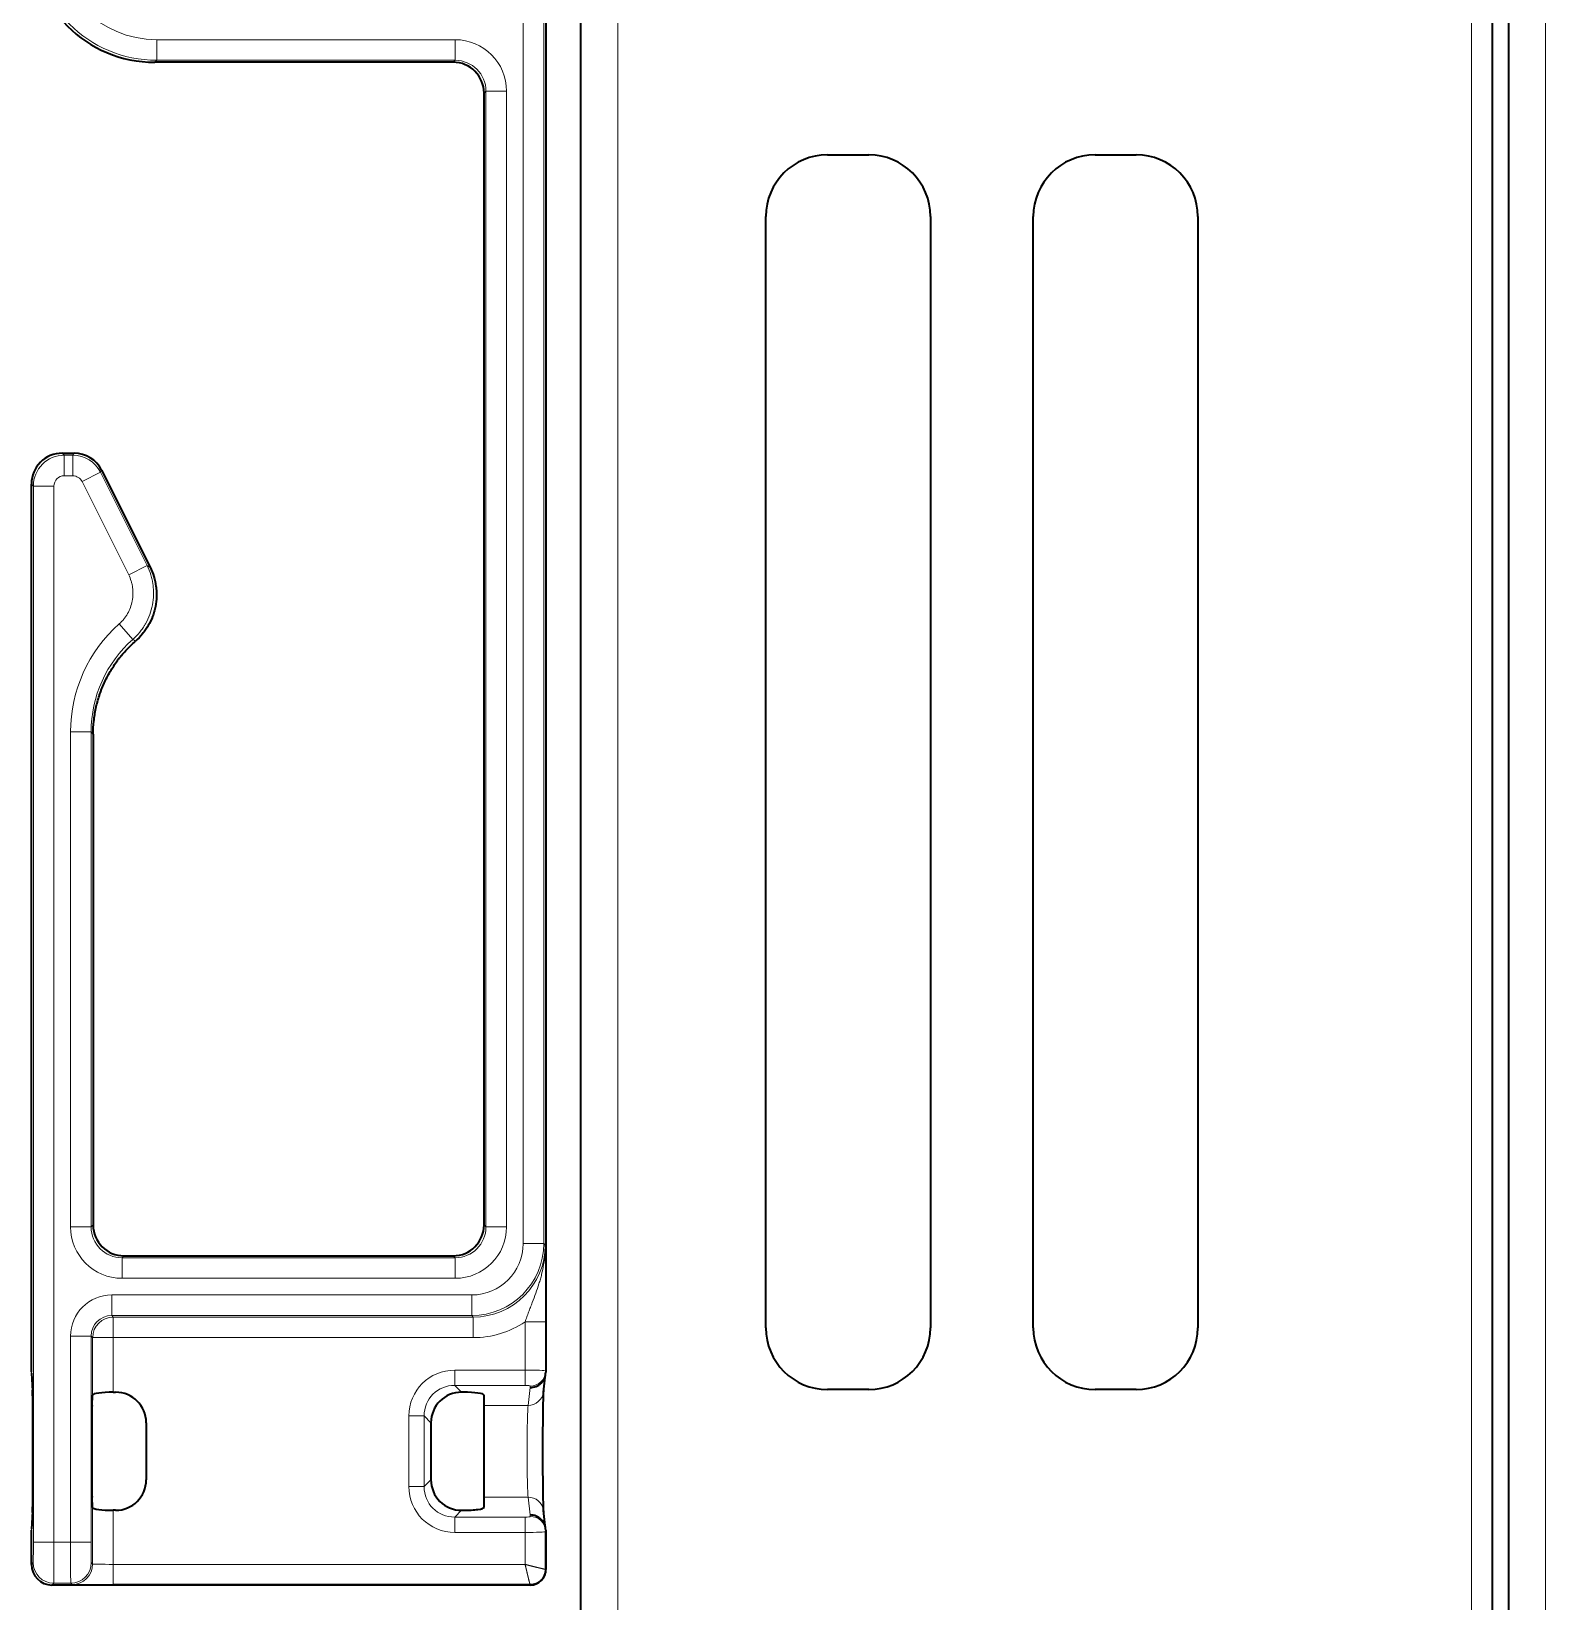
# Model space of a CAD drawing. Header units: millimetres. Extents: x -1803 to 2559, y -1143 to 2136.
# Drawn here: x 1850.3 to 1923.9, y 801.7 to 878 of the extents above; entities that cross this region are included whole.
import ezdxf

# ---------------------------------------------------------------- set-up
doc = ezdxf.new("R2010")
doc.units = ezdxf.units.MM

msp = doc.modelspace()

# ---------------------------------------------------------------- linework, layer by layer
at = {"linetype": 'Continuous', "lineweight": 35}
for p, q in [((1876.953, 149.003), (1876.953, 953.374)), ((1875.253, 940.426), (1875.253, 812.841)), ((1922.053, 939.789), (1922.053, 46.303)), ((1921.253, 933.003), (1921.253, 148.803)), ((1870.753, 876.503), (1856.253, 876.503)), ((1872.253, 820.003), (1872.253, 875.003)), ((1888.953, 872.003), (1890.953, 872.003)), ((1901.953, 872.003), (1903.953, 872.003)), ((1885.953, 815.003), (1885.953, 869.003)), ((1893.953, 869.003), (1893.953, 815.003)), ((1898.953, 815.003), (1898.953, 869.003)), ((1906.953, 869.003), (1906.953, 815.003)), ((1851.753, 857.503), (1852.326, 857.503)), ((1853.668, 856.674), (1856.02, 851.97)), ((1850.253, 812.84), (1850.253, 856.003)), ((1853.253, 843.846), (1853.253, 820.003)), ((1854.753, 818.503), (1870.753, 818.503)), ((1850.255, 812.795), (1850.308, 811.927)), ((1875.14, 811.881), (1875.247, 812.75)), ((1850.307, 811.974), (1850.308, 811.927)), ((1890.953, 812.003), (1888.953, 812.003)), ((1903.953, 812.003), (1901.953, 812.003)), ((1853.2, 811.231), (1853.231, 811.733)), ((1854.231, 811.872), (1854.346, 811.872)), ((1871.253, 811.872), (1871.16, 811.872)), ((1872.253, 811.231), (1872.253, 811.732)), ((1872.253, 806.775), (1872.253, 811.231)), ((1855.831, 810.387), (1855.831, 807.619)), ((1869.675, 810.387), (1869.675, 807.619)), ((1853.231, 806.273), (1853.2, 806.775)), ((1872.253, 806.274), (1872.253, 806.775)), ((1850.308, 806.079), (1850.255, 805.211)), ((1850.308, 806.079), (1850.307, 806.032)), ((1854.346, 806.134), (1854.231, 806.134)), ((1871.16, 806.134), (1871.253, 806.134)), ((1875.247, 805.256), (1875.14, 806.125)), ((1850.253, 803.503), (1850.253, 805.164)), ((1875.249, 805.095), (1875.249, 803.257)), ((1875.253, 805.165), (1875.253, 803.253)), ((1874.503, 802.503), (1851.253, 802.503)), ((1874.499, 802.507), (1854.231, 802.507))]:
    msp.add_line(p, q, dxfattribs=at)
at = {"linetype": 'Continuous', "lineweight": 13}
for p, q in [((1878.753, 146.803), (1878.753, 940.129)), ((1923.853, 939.789), (1923.853, 46.303)), ((1874.157, 819.099), (1874.157, 936.907)), ((1875.157, 936.907), (1875.157, 819.099)), ((1920.253, 544.721), (1920.253, 921.173)), ((1856.349, 877.599), (1870.849, 877.599)), ((1856.349, 877.599), (1856.349, 876.599)), ((1870.849, 877.599), (1870.849, 876.599)), ((1856.349, 876.599), (1856.253, 876.503)), ((1870.849, 876.599), (1856.349, 876.599)), ((1870.753, 876.503), (1870.849, 876.599)), ((1872.349, 875.099), (1872.253, 875.003)), ((1872.349, 819.907), (1872.349, 875.099)), ((1873.349, 875.099), (1872.349, 875.099)), ((1873.349, 875.099), (1873.349, 819.907)), ((1851.753, 857.503), (1851.849, 857.407)), ((1851.849, 857.407), (1852.267, 857.407)), ((1851.849, 856.407), (1851.849, 857.407)), ((1852.267, 857.407), (1852.326, 857.503)), ((1852.267, 856.407), (1852.267, 857.407)), ((1852.267, 856.407), (1851.849, 856.407)), ((1852.714, 856.131), (1853.608, 856.578)), ((1853.668, 856.674), (1853.608, 856.578)), ((1853.608, 856.578), (1855.875, 852.044)), ((1850.349, 855.907), (1850.253, 856.003)), ((1850.349, 804.59), (1850.349, 855.907)), ((1851.349, 855.907), (1850.349, 855.907)), ((1851.349, 855.907), (1851.349, 804.59)), ((1854.981, 851.597), (1852.714, 856.131)), ((1854.981, 851.597), (1855.875, 852.044)), ((1854.517, 849.205), (1855.18, 848.456)), ((1852.157, 819.907), (1852.157, 843.964)), ((1853.157, 843.964), (1853.157, 819.907)), ((1852.157, 819.907), (1853.157, 819.907)), ((1853.157, 819.907), (1853.253, 820.003)), ((1872.253, 820.003), (1872.349, 819.907)), ((1873.349, 819.907), (1872.349, 819.907)), ((1875.157, 819.099), (1874.157, 819.099)), ((1875.157, 819.099), (1875.231, 819.025)), ((1854.753, 818.503), (1854.657, 818.407)), ((1854.657, 818.407), (1870.849, 818.407)), ((1854.657, 817.407), (1854.657, 818.407)), ((1870.849, 818.407), (1870.753, 818.503)), ((1870.849, 817.407), (1870.849, 818.407)), ((1870.849, 817.407), (1854.657, 817.407)), ((1854.157, 816.599), (1871.657, 816.599)), ((1854.157, 815.599), (1854.157, 816.599)), ((1871.657, 815.599), (1871.657, 816.599)), ((1854.157, 815.599), (1854.231, 815.525)), ((1871.657, 815.599), (1854.157, 815.599)), ((1854.231, 815.525), (1871.731, 815.525)), ((1854.231, 814.525), (1854.231, 815.525)), ((1871.731, 815.525), (1871.657, 815.599)), ((1871.731, 814.525), (1871.731, 815.525)), ((1874.249, 815.295), (1875.249, 815.295)), ((1874.249, 812.946), (1874.249, 815.295)), ((1875.249, 815.295), (1875.249, 812.911)), ((1852.157, 804.59), (1852.157, 814.599)), ((1853.157, 814.599), (1852.157, 814.599)), ((1853.231, 814.525), (1853.157, 814.599)), ((1853.157, 814.599), (1853.157, 804.59)), ((1853.231, 811.733), (1853.231, 814.525)), ((1854.231, 814.525), (1853.231, 814.525)), ((1871.731, 814.525), (1854.231, 814.525)), ((1854.231, 814.525), (1854.231, 811.872)), ((1850.253, 812.841), (1850.307, 811.974)), ((1870.829, 812.203), (1870.829, 812.946)), ((1870.829, 812.946), (1874.249, 812.946)), ((1874.249, 812.203), (1874.249, 812.946)), ((1875.249, 812.911), (1875.253, 812.84)), ((1870.829, 812.203), (1871.16, 811.872)), ((1874.249, 812.203), (1870.829, 812.203)), ((1874.395, 811.231), (1874.503, 812.098)), ((1874.503, 812.098), (1874.499, 812.168)), ((1874.395, 811.231), (1872.253, 811.231)), ((1869.344, 810.718), (1868.601, 810.718)), ((1868.601, 807.288), (1868.601, 810.718)), ((1869.675, 810.387), (1869.344, 810.718)), ((1869.344, 810.718), (1869.344, 807.288)), ((1869.344, 807.288), (1869.675, 807.619)), ((1869.344, 807.288), (1868.601, 807.288)), ((1872.253, 806.775), (1874.395, 806.775)), ((1874.503, 805.908), (1874.395, 806.775)), ((1850.307, 806.032), (1850.253, 805.164)), ((1853.231, 803.525), (1853.231, 806.273)), ((1854.231, 806.134), (1854.231, 803.507)), ((1871.16, 806.134), (1870.829, 805.803)), ((1870.829, 805.803), (1874.249, 805.803)), ((1870.829, 805.803), (1870.829, 805.06)), ((1874.249, 805.803), (1874.249, 805.06)), ((1874.499, 805.838), (1874.503, 805.908)), ((1874.249, 805.06), (1870.829, 805.06)), ((1874.249, 803.507), (1874.249, 805.06)), ((1875.253, 805.166), (1875.249, 805.095)), ((1851.349, 804.59), (1850.349, 804.59)), ((1851.349, 804.59), (1852.157, 804.59)), ((1853.157, 804.59), (1852.157, 804.59)), ((1850.253, 803.503), (1850.341, 803.59)), ((1853.166, 803.59), (1853.231, 803.525)), ((1854.231, 803.507), (1854.231, 802.507)), ((1854.231, 803.507), (1874.249, 803.507)), ((1875.249, 803.257), (1875.253, 803.253)), ((1851.34, 802.59), (1851.253, 802.503)), ((1852.166, 802.59), (1851.34, 802.59)), ((1852.231, 802.525), (1852.166, 802.59)), ((1874.503, 802.503), (1874.499, 802.507))]:
    msp.add_line(p, q, dxfattribs=at)
at = {"linetype": 'Continuous', "lineweight": 35}
for centre, start, end in [((1888.953, 869.003), 90, 180), ((1890.953, 869.003), 0, 90), ((1901.953, 869.003), 90, 180), ((1903.953, 869.003), 0, 90), ((1888.953, 815.003), 180, 270), ((1890.953, 815.003), 270, 0), ((1901.953, 815.003), 180, 270), ((1903.953, 815.003), 270, 0)]:
    msp.add_arc(centre, 3, start, end, dxfattribs=at)
for centre, major_axis, ratio, start_param, end_param in [((1856.254, 882.503), (4.243, 4.243), 0.999848, 2.35629, 3.926896), ((1870.753, 875.003), (1.061, 1.061), 0.999848, 5.497882, 7.068488), ((1851.753, 856.003), (-1.061, 1.061), 0.999848, 5.497882, 7.068488), ((1852.326, 856.003), (0.789, 1.276), 0.999895, 5.72967, 6.836701), ((1854.753, 820.003), (1.061, 1.061), 0.999848, 2.35629, 3.926896), ((1870.753, 820.003), (-1.061, 1.061), 0.999848, 2.35629, 3.926896), ((1874.503, 812.841), (-0.75, 0.023), 0.990176, 1.60127, 3.172673), ((1850.303, 809.003), (0, 3), 0.008727, 3.281219, 6.143559), ((1875.152, 809.003), (0, 3), 0.017455, 0.139626, 3.001966), ((1853.203, 809.003), (0, 2.25), 0.008727, 0.139626, 3.001966), ((1854.231, 811.732), (-1, 0), 0.140541, 4.712389, 6.274459), ((1854.317, 810.358), (1.081, 1.081), 0.980815, 5.507472, 7.058898), ((1871.189, 810.358), (-1.081, 1.081), 0.980815, 5.507472, 7.058898), ((1871.253, 811.732), (-1, 0), 0.140541, 3.141593, 4.712389), ((1854.317, 807.648), (-1.081, 1.081), 0.980815, 2.36588, 3.917306), ((1871.189, 807.648), (1.081, 1.081), 0.980815, 2.36588, 3.917306), ((1854.231, 806.274), (-1, 0), 0.140541, 0.008727, 1.570796), ((1871.253, 806.274), (-1, 0), 0.140541, 1.570796, 3.141593), ((1874.503, 805.165), (0.75, 0.023), 0.990176, 6.252105, 7.823508), ((1851.253, 803.503), (0.707, 0.707), 0.999848, 2.35629, 3.926896), ((1874.503, 803.253), (-0.53, 0.53), 0.999848, 2.35629, 3.926948)]:
    msp.add_ellipse(centre, major_axis=major_axis, ratio=ratio, start_param=start_param, end_param=end_param, dxfattribs=at)
at = {"linetype": 'Continuous', "lineweight": 13}
for centre, major_axis, ratio, start_param, end_param in [((1856.349, 882.599), (4.243, 4.243), 0.999949, 2.356233, 3.926953), ((1856.349, 882.599), (-3.536, -3.536), 0.999924, 5.497825, 7.068545), ((1870.849, 875.099), (-1.768, -1.768), 0.999924, 2.356233, 3.926953), ((1870.849, 875.099), (1.061, 1.061), 0.999822, 5.497825, 7.068545), ((1851.849, 855.907), (1.061, 1.061), 0.999975, 0.785436, 2.356156), ((1852.267, 855.907), (-1.276, 0.789), 0.999982, 4.158838, 5.26594), ((1851.849, 855.907), (-0.354, 0.354), 0.999924, 5.497825, 7.068545), ((1852.267, 855.907), (0.263, 0.425), 0.999947, 5.729634, 6.836736), ((1865.4, 840.949), (-22.048, 14.644), 0.177241, 5.265803, 5.27301), ((1859.157, 843.963), (4.429, -5.421), 0.999905, 3.18105, 4.027291), ((1859.157, 843.963), (-3.797, 4.647), 0.999873, 0.039458, 0.8857), ((1862.715, 839.609), (-19.265, 15.018), 0.108527, 5.189917, 5.197124), ((1854.657, 819.907), (1.768, 1.768), 0.999924, 2.356233, 3.926953), ((1854.657, 819.907), (1.061, 1.061), 0.999822, 2.356233, 3.926953), ((1870.849, 819.907), (-1.061, 1.061), 0.999822, 2.356233, 3.926953), ((1870.849, 819.907), (-1.768, 1.768), 0.999924, 2.356233, 3.926953), ((1871.657, 819.099), (-2.475, 2.475), 0.999967, 2.356233, 3.926953), ((1871.657, 819.099), (1.768, -1.768), 0.999924, 5.497825, 7.068545), ((1871.731, 819.025), (-2.475, 2.475), 0.99988, 2.356233, 3.926953), ((1854.157, 814.599), (1.414, -1.414), 0.999924, 2.356233, 3.926953), ((1854.157, 814.599), (-0.707, 0.707), 0.999772, 5.497825, 7.068545), ((1854.231, 814.525), (0.707, 0.707), 0.999924, 0.785436, 2.356156), ((1871.731, 819.025), (3.182, -3.182), 0.999924, 5.497825, 6.091452), ((1870.873, 810.674), (-1.622, 1.622), 0.980815, 5.507472, 7.058898), ((1874.249, 812.911), (-1, 0), 0.035135, 3.150319, 4.712389), ((1874.499, 812.911), (-0.749, -0.046), 0.990231, 1.509385, 3.078967), ((1870.873, 810.674), (-1.102, 1.102), 0.962526, 5.507472, 7.058898), ((1874.249, 812.168), (-0.25, 0), 0.140541, 3.150319, 4.712389), ((1874.403, 809.003), (0, 2.25), 0.023273, 0.139626, 3.001966), ((1874.395, 811.974), (0.744, -0.092), 0.99012, 4.834747, 6.283171), ((1870.873, 807.332), (1.622, 1.622), 0.980815, 2.36588, 3.917306), ((1870.873, 807.332), (1.102, 1.102), 0.962526, 2.36588, 3.917306), ((1874.395, 806.032), (0.744, 0.092), 0.99012, 0.000014, 1.448438), ((1874.249, 805.838), (-0.25, 0), 0.140541, 1.570796, 3.132866), ((1874.499, 805.095), (-0.749, 0.046), 0.990231, 3.204218, 4.7738), ((1874.249, 805.095), (-1, 0), 0.035135, 1.570796, 3.132866), ((1850.34, 804.59), (0, 1), 0.008727, 3.150319, 4.712389), ((1851.34, 804.59), (0, 2), 0.004363, 3.150319, 4.712389), ((1852.166, 804.59), (0, 2), 0.004363, 1.570796, 3.132866), ((1853.166, 804.59), (0, 1), 0.008727, 1.570796, 3.132866), ((1851.34, 803.59), (0.707, -0.707), 0.999924, 3.927029, 5.497749), ((1852.166, 803.59), (0.707, 0.707), 0.999924, 3.927029, 5.497749), ((1852.231, 803.525), (0.707, 0.707), 0.999924, 3.927029, 5.497749), ((1854.231, 803.525), (-1, 0), 0.017454, 0.008727, 1.570796), ((1854.231, 802.525), (-2, 0), 0.008727, 0.008727, 1.570796)]:
    msp.add_ellipse(centre, major_axis=major_axis, ratio=ratio, start_param=start_param, end_param=end_param, dxfattribs=at)
for points, knots in [([(1854.517, 849.205), (1854.6, 849.278), (1854.675, 849.357), (1854.778, 849.484), (1854.811, 849.527), (1854.857, 849.595), (1854.872, 849.618), (1854.901, 849.664), (1854.915, 849.688), (1854.983, 849.807), (1855.075, 850.004), (1855.134, 850.214), (1855.176, 850.431), (1855.188, 850.539), (1855.194, 850.756), (1855.188, 850.865), (1855.17, 851.001), (1855.165, 851.028), (1855.156, 851.082), (1855.14, 851.162), (1855.119, 851.241), (1855.07, 851.397), (1855.03, 851.499), (1854.981, 851.597)], [0, 0, 0, 0, 0.125, 0.125, 0.1875, 0.1875, 0.21875, 0.21875, 0.25, 0.25, 0.375, 0.5, 0.5, 0.625, 0.625, 0.75, 0.75, 0.78125, 0.78125, 0.8125, 0.875, 0.875, 1, 1, 1, 1]), ([(1855.875, 852.044), (1855.949, 851.896), (1856.01, 851.745), (1856.082, 851.511), (1856.103, 851.432), (1856.129, 851.312), (1856.142, 851.252), (1856.152, 851.191), (1856.158, 851.15), (1856.161, 851.13), (1856.186, 850.946), (1856.195, 850.783), (1856.186, 850.457), (1856.168, 850.294), (1856.106, 849.97), (1856.017, 849.655), (1855.879, 849.359), (1855.787, 849.198), (1855.777, 849.18), (1855.756, 849.145), (1855.723, 849.092), (1855.645, 848.972), (1855.571, 848.874), (1855.417, 848.684), (1855.304, 848.566), (1855.18, 848.456)], [0, 0, 0, 0, 0.125, 0.125, 0.1875, 0.1875, 0.21875, 0.234375, 0.234375, 0.25, 0.25, 0.375, 0.375, 0.5, 0.5, 0.625, 0.75, 0.75, 0.765625, 0.765625, 0.78125, 0.8125, 0.875, 0.875, 1, 1, 1, 1]), ([(1852.157, 843.964), (1852.222, 843.964), (1852.287, 843.964), (1852.415, 843.964), (1852.478, 843.964), (1852.598, 843.964), (1852.656, 843.964), (1852.764, 843.964), (1852.815, 843.964), (1852.907, 843.964), (1852.949, 843.964), (1853.022, 843.964), (1853.053, 843.964), (1853.104, 843.964), (1853.123, 843.964), (1853.15, 843.964), (1853.157, 843.964), (1853.157, 843.964)], [0, 0, 0, 0, 0.125, 0.125, 0.25, 0.25, 0.375, 0.375, 0.5, 0.5, 0.625, 0.625, 0.75, 0.75, 0.875, 0.875, 1, 1, 1, 1]), ([(1874.249, 815.295), (1874.277, 815.374), (1874.305, 815.453), (1874.363, 815.609), (1874.392, 815.687), (1874.451, 815.842), (1874.481, 815.919), (1874.54, 816.073), (1874.57, 816.149), (1874.658, 816.378), (1874.715, 816.53), (1874.824, 816.834), (1874.876, 816.986), (1874.948, 817.216), (1874.971, 817.293), (1875.014, 817.447), (1875.035, 817.525), (1875.092, 817.758), (1875.125, 817.914), (1875.178, 818.228), (1875.198, 818.386), (1875.218, 818.625), (1875.223, 818.705), (1875.23, 818.865), (1875.232, 818.945), (1875.231, 819.025)], [0, 0, 0, 0, 0.0625, 0.0625, 0.125, 0.125, 0.1875, 0.1875, 0.25, 0.25, 0.375, 0.375, 0.5, 0.5, 0.5625, 0.5625, 0.625, 0.625, 0.75, 0.75, 0.875, 0.875, 0.9375, 0.9375, 1, 1, 1, 1]), ([(1875.231, 819.025), (1875.231, 819.016), (1875.231, 819.008), (1875.232, 818.991), (1875.232, 818.966), (1875.232, 818.907), (1875.233, 818.856), (1875.233, 818.755), (1875.234, 818.687), (1875.236, 818.483), (1875.237, 818.346), (1875.239, 818.066), (1875.24, 817.924), (1875.241, 817.704), (1875.241, 817.63), (1875.242, 817.481), (1875.243, 817.405), (1875.244, 817.175), (1875.245, 817.018), (1875.246, 816.695), (1875.247, 816.529), (1875.247, 816.314), (1875.247, 816.271), (1875.248, 816.184), (1875.248, 816.14), (1875.248, 816.009), (1875.248, 815.921), (1875.248, 815.745), (1875.248, 815.655), (1875.249, 815.476), (1875.249, 815.386), (1875.249, 815.295)], [0, 0, 0, 0, 0.007813, 0.007813, 0.015625, 0.03125, 0.0625, 0.0625, 0.125, 0.125, 0.25, 0.25, 0.375, 0.375, 0.4375, 0.4375, 0.5, 0.5, 0.625, 0.625, 0.75, 0.75, 0.78125, 0.78125, 0.8125, 0.8125, 0.875, 0.875, 0.9375, 0.9375, 1, 1, 1, 1]), ([(1874.249, 803.507), (1874.256, 803.505), (1874.269, 803.502), (1874.29, 803.496), (1874.311, 803.49), (1874.331, 803.485), (1874.351, 803.479), (1874.372, 803.474), (1874.392, 803.468), (1874.412, 803.463), (1874.432, 803.458), (1874.452, 803.453), (1874.472, 803.448), (1874.491, 803.443), (1874.511, 803.438), (1874.53, 803.433), (1874.549, 803.428), (1874.568, 803.423), (1874.586, 803.418), (1874.605, 803.414), (1874.623, 803.409), (1874.641, 803.405), (1874.659, 803.4), (1874.677, 803.396), (1874.695, 803.392), (1874.712, 803.387), (1874.729, 803.383), (1874.746, 803.379), (1874.763, 803.375), (1874.779, 803.371), (1874.795, 803.367), (1874.811, 803.363), (1874.827, 803.36), (1874.842, 803.356), (1874.857, 803.352), (1874.872, 803.349), (1874.887, 803.345), (1874.901, 803.342), (1874.915, 803.339), (1874.929, 803.335), (1874.942, 803.332), (1874.956, 803.329), (1874.969, 803.326), (1874.981, 803.323), (1874.994, 803.32), (1875.006, 803.317), (1875.018, 803.314), (1875.029, 803.312), (1875.04, 803.309), (1875.051, 803.306), (1875.062, 803.304), (1875.072, 803.301), (1875.082, 803.299), (1875.092, 803.297), (1875.101, 803.294), (1875.111, 803.292), (1875.119, 803.29), (1875.128, 803.288), (1875.136, 803.286), (1875.144, 803.284), (1875.152, 803.282), (1875.159, 803.28), (1875.166, 803.279), (1875.173, 803.277), (1875.179, 803.275), (1875.186, 803.274), (1875.191, 803.272), (1875.197, 803.271), (1875.202, 803.27), (1875.207, 803.268), (1875.212, 803.267), (1875.216, 803.266), (1875.22, 803.265), (1875.224, 803.264), (1875.228, 803.263), (1875.231, 803.262), (1875.234, 803.261), (1875.237, 803.261), (1875.239, 803.26), (1875.241, 803.26), (1875.243, 803.259), (1875.245, 803.259), (1875.246, 803.258), (1875.247, 803.258), (1875.248, 803.258), (1875.248, 803.257), (1875.249, 803.257), (1875.249, 803.257)], [0, 0, 0, 0, 0.013557, 0.027069, 0.040536, 0.053958, 0.067336, 0.080668, 0.093955, 0.107198, 0.120396, 0.13355, 0.146659, 0.159724, 0.172745, 0.185721, 0.198653, 0.211541, 0.224386, 0.237186, 0.249942, 0.262655, 0.275325, 0.28795, 0.300533, 0.313072, 0.325568, 0.33802, 0.35043, 0.362797, 0.37512, 0.387401, 0.39964, 0.411836, 0.423989, 0.4361, 0.448169, 0.460195, 0.47218, 0.484123, 0.496024, 0.507883, 0.5197, 0.531476, 0.543211, 0.554904, 0.566556, 0.578168, 0.589738, 0.601267, 0.612756, 0.624204, 0.635612, 0.64698, 0.658307, 0.669594, 0.680841, 0.692049, 0.703217, 0.714345, 0.725434, 0.736483, 0.747494, 0.758465, 0.769397, 0.780291, 0.791146, 0.801963, 0.812742, 0.823482, 0.834184, 0.844849, 0.855476, 0.866065, 0.876617, 0.887131, 0.897609, 0.908049, 0.918453, 0.928821, 0.939151, 0.949446, 0.959704, 0.969927, 0.980114, 0.990265, 1, 1, 1, 1]), ([(1874.499, 802.507), (1874.499, 802.508), (1874.499, 802.508), (1874.498, 802.508), (1874.498, 802.509), (1874.498, 802.509), (1874.498, 802.51), (1874.498, 802.51), (1874.497, 802.511), (1874.497, 802.512), (1874.497, 802.513), (1874.496, 802.514), (1874.496, 802.515), (1874.496, 802.516), (1874.495, 802.518), (1874.495, 802.519), (1874.494, 802.52), (1874.494, 802.522), (1874.493, 802.524), (1874.493, 802.525), (1874.492, 802.527), (1874.491, 802.529), (1874.491, 802.531), (1874.49, 802.533), (1874.489, 802.536), (1874.489, 802.538), (1874.488, 802.541), (1874.487, 802.543), (1874.486, 802.546), (1874.485, 802.549), (1874.484, 802.552), (1874.484, 802.555), (1874.483, 802.558), (1874.482, 802.561), (1874.481, 802.564), (1874.48, 802.568), (1874.479, 802.572), (1874.478, 802.575), (1874.476, 802.579), (1874.475, 802.583), (1874.474, 802.587), (1874.473, 802.591), (1874.472, 802.596), (1874.47, 802.6), (1874.469, 802.605), (1874.468, 802.609), (1874.466, 802.614), (1874.465, 802.619), (1874.464, 802.624), (1874.462, 802.63), (1874.461, 802.635), (1874.459, 802.64), (1874.458, 802.646), (1874.456, 802.652), (1874.455, 802.658), (1874.453, 802.664), (1874.452, 802.67), (1874.45, 802.676), (1874.448, 802.683), (1874.446, 802.689), (1874.445, 802.696), (1874.443, 802.703), (1874.441, 802.71), (1874.439, 802.717), (1874.437, 802.724), (1874.436, 802.731), (1874.434, 802.739), (1874.432, 802.747), (1874.43, 802.754), (1874.428, 802.762), (1874.426, 802.771), (1874.424, 802.779), (1874.422, 802.787), (1874.42, 802.796), (1874.417, 802.804), (1874.415, 802.813), (1874.413, 802.822), (1874.411, 802.831), (1874.409, 802.84), (1874.406, 802.85), (1874.404, 802.859), (1874.402, 802.869), (1874.399, 802.879), (1874.397, 802.889), (1874.395, 802.899), (1874.392, 802.909), (1874.39, 802.919), (1874.387, 802.93), (1874.385, 802.94), (1874.382, 802.951), (1874.379, 802.962), (1874.377, 802.973), (1874.374, 802.984), (1874.371, 802.995), (1874.369, 803.007), (1874.366, 803.018), (1874.363, 803.03), (1874.36, 803.042), (1874.358, 803.054), (1874.355, 803.066), (1874.352, 803.078), (1874.349, 803.09), (1874.346, 803.103), (1874.343, 803.115), (1874.34, 803.128), (1874.337, 803.141), (1874.334, 803.154), (1874.331, 803.167), (1874.328, 803.18), (1874.325, 803.193), (1874.322, 803.206), (1874.318, 803.22), (1874.315, 803.233), (1874.312, 803.247), (1874.309, 803.261), (1874.305, 803.275), (1874.302, 803.288), (1874.299, 803.303), (1874.295, 803.317), (1874.292, 803.331), (1874.288, 803.345), (1874.285, 803.36), (1874.281, 803.374), (1874.278, 803.389), (1874.274, 803.403), (1874.271, 803.418), (1874.267, 803.433), (1874.264, 803.448), (1874.26, 803.462), (1874.256, 803.477), (1874.252, 803.492), (1874.25, 803.502), (1874.249, 803.507)], [0, 0, 0, 0, 0.016387, 0.021912, 0.027468, 0.033056, 0.038675, 0.044325, 0.050007, 0.055721, 0.061466, 0.067242, 0.073051, 0.078891, 0.084763, 0.090667, 0.096603, 0.102571, 0.10857, 0.114602, 0.120666, 0.126762, 0.13289, 0.13905, 0.145243, 0.151468, 0.157725, 0.164014, 0.170336, 0.176691, 0.183077, 0.189497, 0.195949, 0.202433, 0.20895, 0.2155, 0.222082, 0.228697, 0.235345, 0.242025, 0.248739, 0.255485, 0.262264, 0.269076, 0.275921, 0.282799, 0.28971, 0.296653, 0.30363, 0.31064, 0.317683, 0.324759, 0.331869, 0.339011, 0.346187, 0.353396, 0.360638, 0.367913, 0.375222, 0.382564, 0.389939, 0.397348, 0.40479, 0.412266, 0.419775, 0.427317, 0.434893, 0.442503, 0.450146, 0.457822, 0.465532, 0.473276, 0.481053, 0.488864, 0.496709, 0.504587, 0.512499, 0.520444, 0.528424, 0.536437, 0.544483, 0.552564, 0.560678, 0.568827, 0.577009, 0.585225, 0.593474, 0.601758, 0.610075, 0.618427, 0.626812, 0.635232, 0.643685, 0.652172, 0.660693, 0.669249, 0.677838, 0.686461, 0.695118, 0.70381, 0.712535, 0.721295, 0.730089, 0.738916, 0.747778, 0.756675, 0.765605, 0.774569, 0.783568, 0.792601, 0.801668, 0.810769, 0.819904, 0.829074, 0.838278, 0.847517, 0.856789, 0.866096, 0.875437, 0.884813, 0.894223, 0.903667, 0.913145, 0.922658, 0.932206, 0.941787, 0.951403, 0.961054, 0.970739, 0.980458, 0.990212, 1, 1, 1, 1])]:
    msp.add_open_spline(points, degree=3, knots=knots, dxfattribs=at)
at = {"linetype": 'Continuous', "lineweight": 35}
for points, knots in [([(1856.02, 851.969), (1856.094, 851.821), (1856.155, 851.668), (1856.252, 851.355), (1856.287, 851.195), (1856.312, 851.01), (1856.315, 850.989), (1856.319, 850.948), (1856.326, 850.886), (1856.33, 850.825), (1856.337, 850.701), (1856.338, 850.619), (1856.33, 850.374), (1856.312, 850.211), (1856.272, 850.008), (1856.263, 849.967), (1856.244, 849.886), (1856.233, 849.847), (1856.2, 849.728), (1856.174, 849.65), (1856.087, 849.42), (1856.017, 849.271), (1855.914, 849.092), (1855.892, 849.057), (1855.848, 848.987), (1855.78, 848.883), (1855.705, 848.785), (1855.549, 848.595), (1855.434, 848.477), (1855.309, 848.367)], [0, 0, 0, 0, 0.125, 0.125, 0.25, 0.25, 0.265625, 0.265625, 0.28125, 0.3125, 0.3125, 0.375, 0.375, 0.5, 0.5, 0.53125, 0.53125, 0.5625, 0.5625, 0.625, 0.625, 0.75, 0.75, 0.78125, 0.78125, 0.8125, 0.875, 0.875, 1, 1, 1, 1]), ([(1853.253, 843.846), (1853.253, 844.062), (1853.265, 844.275), (1853.31, 844.697), (1853.344, 844.906), (1853.433, 845.321), (1853.489, 845.527), (1853.574, 845.781), (1853.591, 845.832), (1853.628, 845.933), (1853.684, 846.084), (1853.746, 846.231), (1853.878, 846.522), (1853.976, 846.71), (1854.192, 847.075), (1854.309, 847.253), (1854.469, 847.467), (1854.501, 847.51), (1854.567, 847.594), (1854.601, 847.636), (1854.704, 847.76), (1854.775, 847.841), (1854.993, 848.077), (1855.147, 848.226), (1855.309, 848.367)], [0, 0, 0, 0, 0.125, 0.125, 0.25, 0.25, 0.375, 0.375, 0.40625, 0.40625, 0.4375, 0.5, 0.5, 0.625, 0.625, 0.75, 0.75, 0.78125, 0.78125, 0.8125, 0.8125, 0.875, 0.875, 1, 1, 1, 1]), ([(1875.249, 803.257), (1875.249, 803.208), (1875.244, 803.159), (1875.225, 803.063), (1875.21, 803.016), (1875.173, 802.925), (1875.15, 802.882), (1875.095, 802.8), (1875.064, 802.762), (1874.994, 802.692), (1874.956, 802.661), (1874.875, 802.607), (1874.831, 802.583), (1874.74, 802.546), (1874.693, 802.531), (1874.597, 802.512), (1874.548, 802.507), (1874.499, 802.507)], [0, 0, 0, 0, 0.125, 0.125, 0.25, 0.25, 0.375, 0.375, 0.5, 0.5, 0.625, 0.625, 0.75, 0.75, 0.875, 0.875, 1, 1, 1, 1])]:
    msp.add_open_spline(points, degree=3, knots=knots, dxfattribs=at)
at = {"linetype": 'Continuous', "lineweight": 13}
msp.add_open_spline([(1853.253, 843.846), (1853.157, 843.964)], degree=1, dxfattribs=at)

doc.saveas('drawing.dxf')
